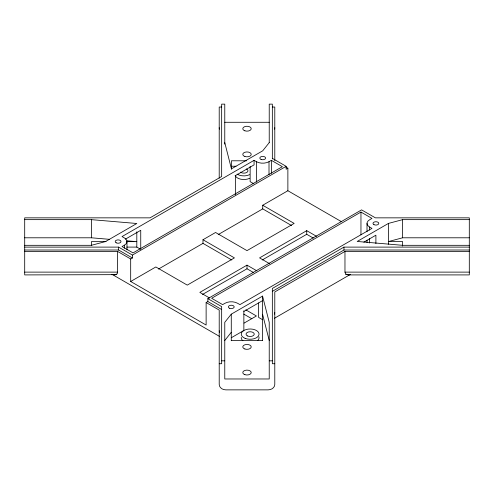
<?xml version="1.0" encoding="UTF-8"?>
<svg xmlns="http://www.w3.org/2000/svg" width="494" height="494" viewBox="0 0 494 494"><rect width="100%" height="100%" fill="white"/><g stroke="black" fill="none" stroke-linecap="round" stroke-linejoin="round"><path stroke-width="0.74" d="M274.559 314.178L274.788 312.634M24.7 251.427L117.597 251.427L117.597 272.12L117.368 273.398L116.701 274.324L116.078 274.324L116.701 274.324M269.23 142.636L262.722 150.8L231.439 168.862L224.77 142.636M231.278 314.159L224.77 322.323L224.77 378.972L269.23 378.972L269.23 322.323L262.561 296.097L231.278 314.159L231.278 340.724M224.77 340.471L231.278 332.308M124.389 245.185L122.037 246.543L133.04 252.897L282.37 166.682L271.367 160.334L269.008 161.692A8.892 5.131 0 0 1 256.429 161.692L254.077 160.334L122.037 236.564L124.389 237.923A8.892 5.131 0 0 1 124.389 245.185L124.389 248.229M125.377 239.17L140.741 230.303L140.741 248.599M24.7 247.111L118.609 247.111L132.411 255.077L286.143 166.324L286.143 169.226L287.872 168.226L287.872 190.733L341.286 221.571M117.597 251.427L130.682 258.98L132.411 257.979L132.411 255.077M112.342 274.343L112.027 274.522L115.016 274.843L116.393 274.145M115.016 274.843L115.33 274.658L24.7 274.911L24.7 217.848L150.046 217.848L221.658 176.506L221.658 104.135L224.77 104.135L224.77 144.149M130.682 258.98L130.682 281.487L155.832 266.964L187.269 285.118L234.428 257.893L202.985 239.738L202.985 243.369L158.488 269.063M202.985 239.738L215.563 232.483L247 250.631L294.158 223.405L262.722 205.251L262.722 208.882L218.218 234.576M262.722 205.251L287.872 190.733M256.824 270.823L247 265.148L199.842 292.374L209.666 298.049M316.555 236.336L306.731 230.667L259.572 257.893L269.397 263.561M202.497 294.473L247 268.779L253.552 272.565M262.234 259.986L306.731 234.292L313.282 238.077M221.658 309.51L207.857 301.544L207.857 298.635L361.589 209.882L375.391 217.848L469.3 217.848L469.3 274.911L348.925 274.911L345.856 274.324L344.966 272.12L344.966 251.427L469.3 251.427M360.96 212.062L211.63 298.277L222.633 304.625L224.992 303.267A8.892 5.131 0 0 1 237.571 303.267L239.923 304.625L371.963 228.395L369.611 227.036A8.892 5.131 0 0 1 369.611 219.774L371.963 218.41L360.96 212.062L360.96 234.897M130.682 281.487L206.128 325.046L206.128 302.538L207.857 301.544M469.3 247.111L343.954 247.111L272.342 288.453L272.342 363.726L274.788 363.726M469.3 219.645L402.61 219.645L388.469 223.405L357.193 241.461L402.61 245.314L469.3 245.314M272.342 291.355L343.954 250.013L469.3 250.013M344.966 251.427L274.788 291.942L274.788 384.418A6.669 5.446 0 0 1 268.119 389.865L225.882 389.865A6.669 5.446 0 0 1 219.213 384.418L219.213 310.096L206.128 302.538M243.857 311.436L262.561 300.636M363.874 242.146L375.897 235.2L375.897 243.585M244.073 323.107L256.429 315.975L245.839 309.855M231.278 337.754L243.857 330.492L243.857 310.757M274.485 318.253L350.61 274.306M469.3 237.793L402.61 237.793L388.469 241.554L402.61 241.554L402.61 246.068M347.548 274.843L347.233 274.658L349.684 274.473M221.658 107.037L219.213 107.037L219.213 178.136M272.342 107.037L274.788 107.037L274.788 160.68M224.77 122.284L269.23 122.284M246.697 160.791L231.439 160.791L231.439 169.275M231.439 166.237L236.015 166.237M24.7 219.645L91.39 219.645L136.807 223.498L105.531 241.554L91.39 245.314L24.7 245.314M24.7 237.793L91.39 237.793L109.557 239.337M106.019 241.646L91.39 241.646L91.39 245.407M126.804 241.646L136.807 241.646L126.97 240.813M126.804 247.093L136.807 247.093L140.741 249.359M24.7 250.013L118.609 250.013L132.411 257.979M24.7 272.12L117.597 272.12M344.966 272.12L469.3 272.12M345.856 274.324L346.485 274.324L346.171 274.145M231.278 340.471L262.561 340.471M221.658 360.824L224.77 360.824M269.23 360.824L272.342 360.824M219.213 363.726L221.658 363.726L221.658 306.607L207.857 298.635M112.879 274.473L113.947 274.726M272.342 158.352L286.143 166.324M285.909 167.096L287.872 168.226M253.916 183.836L250.143 181.656L250.143 166.41M262.722 208.882L291.534 225.523M350.221 274.343L350.536 274.522L348.616 274.726M202.985 243.369L231.803 260.011M262.561 319.692L258.634 317.426L258.634 302.939M243.857 314.159L251.798 318.741M111.953 274.306L219.515 336.408M262.561 314.246L269.23 340.471M219.213 330.782L219.441 332.326M402.61 219.645L402.61 237.793M388.469 223.405L388.469 244.277M369.611 227.036L369.611 230.081M369.611 238.454L369.611 243.017M367.005 223.405L367.005 231.779M367.005 240.152L367.005 242.431M343.954 247.111L343.954 250.013M306.731 230.667L306.731 234.292M272.342 158.969L272.342 104.135L269.23 104.135L269.23 142.71M271.367 160.334L271.367 173.271M269.008 161.692L269.008 174.629M262.561 296.097L262.561 340.514M256.429 161.692L256.429 182.243M254.077 160.334L254.077 164.866L235.366 175.666L235.366 194.729M247 265.148L247 268.779M136.807 231.816L136.807 247.093M126.995 241.554L126.995 249.927M118.609 247.111L118.609 250.013M91.39 219.645L91.39 237.793M258.887 336.815A8.892 5.131 0 0 1 257.473 340.656M242.912 340.736A8.892 5.131 0 0 1 241.276 337.353M274.788 127.73A6.669 5.446 0 0 1 274.559 129.144M219.441 129.144A6.669 5.446 0 0 1 219.213 127.73M246.487 168.942A4.113 2.377 0 0 1 246.648 172.511A4.113 2.377 0 0 1 240.498 172.134M249.637 178.297A8.892 5.131 0 0 1 235.113 175.339M249.637 174.672A8.892 5.131 0 0 1 237.101 174.104M116.183 242.801A2.89 1.667 0 0 0 120.937 241.893A2.89 1.667 0 0 0 117.195 239.973A2.89 1.667 0 0 0 116.183 242.801M244.888 348.999A4.224 2.439 0 0 0 251.224 346.887A4.224 2.439 0 0 0 244.888 344.775A4.224 2.439 0 0 0 244.888 348.999M244.888 374.668A4.224 2.439 0 0 0 251.224 372.556A4.224 2.439 0 0 0 244.888 370.444A4.224 2.439 0 0 0 244.888 374.668M229.691 308.293A2.89 1.667 0 0 0 234.168 306.996A2.89 1.667 0 0 0 229.988 305.403A2.89 1.667 0 0 0 229.691 308.293M247.513 335.945A4.113 2.377 0 0 0 254.194 334.524A4.113 2.377 0 0 0 248.723 331.894A4.113 2.377 0 0 0 247.513 335.945M245.11 338.353A8.892 5.131 0 0 0 259.01 334.524A8.892 5.131 0 0 0 246.308 329.492A8.892 5.131 0 0 0 245.11 338.353M244.888 156.487A4.224 2.439 0 0 0 251.224 154.375A4.224 2.439 0 0 0 244.888 152.263A4.224 2.439 0 0 0 244.888 156.487M244.888 130.817A4.224 2.439 0 0 0 251.224 128.706A4.224 2.439 0 0 0 244.888 126.594A4.224 2.439 0 0 0 244.888 130.817M261.128 159.457A2.89 1.667 0 0 0 265.605 158.16A2.89 1.667 0 0 0 261.425 156.573A2.89 1.667 0 0 0 261.128 159.457M373.977 224.653A2.89 1.667 0 0 0 378.725 223.739A2.89 1.667 0 0 0 374.983 221.818A2.89 1.667 0 0 0 373.977 224.653"/></g></svg>
